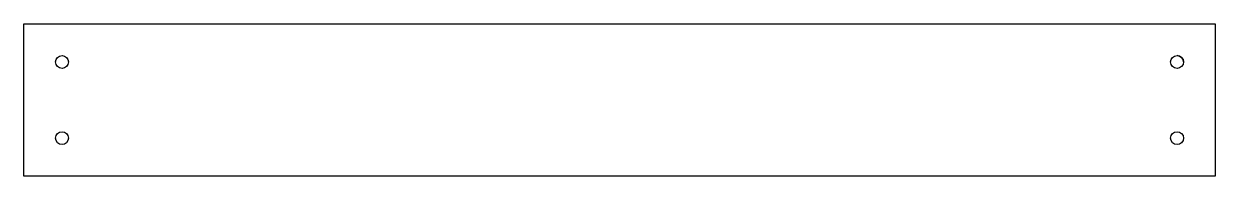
# Model space of a CAD drawing. Header units: millimetres. Extents: x 6 to 107, y 3 to 16.
import ezdxf

# ---------------------------------------------------------------- set-up
doc = ezdxf.new("R2010")
doc.units = ezdxf.units.MM
doc.layers.get('0').update_dxf_attribs({"linetype": 'CONTINUOUS'})

msp = doc.modelspace()

# ---------------------------------------------------------------- linework, layer by layer
msp.add_lwpolyline([(5.58, 15.87), (107.08, 15.87), (107.08, 2.87), (5.58, 2.87)], close=True)
for centre in [(8.83, 12.62), (8.83, 12.62), (103.83, 12.62), (103.83, 12.62), (8.83, 6.12), (8.83, 6.12), (103.83, 6.12), (103.83, 6.12)]:
    msp.add_circle(centre, 0.55)
msp.add_arc((103.83, 12.62), 0.55, 0, 90)

doc.saveas('drawing.dxf')
